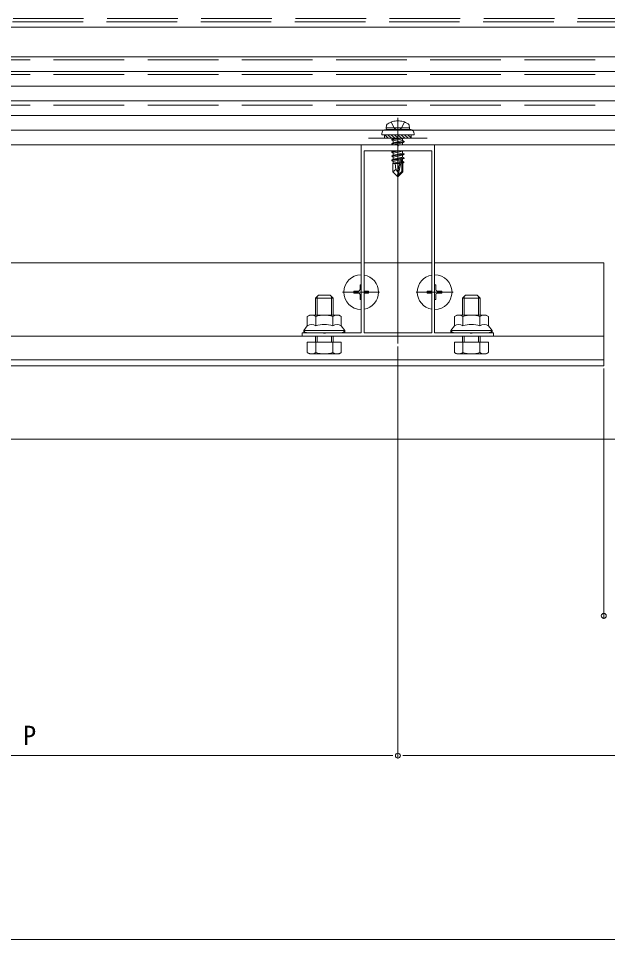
# Model space of a CAD drawing. Units: millimetres, scale not verified. Extents: x -990 to 990, y -1598 to 1604.
# Drawn here: x 121 to 321.3, y -1191.1 to -878.1 of the extents above; entities that cross this region are included whole.
import ezdxf
from ezdxf.enums import TextEntityAlignment as Align

# ---------------------------------------------------------------- set-up
doc = ezdxf.new("R2010")
doc.units = ezdxf.units.MM
doc.header["$LTSCALE"] = 8
doc.linetypes.add('CHAIN2', pattern=[12, 9, -1, 1, -1])
doc.linetypes.add('DASHED3', pattern=[4, 3, -1])
for name, color, linetype, lineweight in [('0-2_YKK_ZWAK', 2, 'Continuous', 9), ('0-3_YKK_11', 4, 'Continuous', 9), ('0-4_YKK_12', 7, 'Continuous', 9), ('0-5_YKK_13', 6, 'Continuous', 9)]:
    doc.layers.add(name, color=color, linetype=linetype, lineweight=lineweight)
doc.styles.add('ＭＳ ゴシック', font='')
doc.styles.get('ＭＳ ゴシック').set_extended_font_data('MS Gothic')

msp = doc.modelspace()

# ---------------------------------------------------------------- linework, layer by layer
at = {"layer": '0-2_YKK_ZWAK', "linetype": 'DASHED3'}
for p, q in [((431.205, -878.131), (-431.205, -878.131)), ((430.994, -879.331), (-430.994, -879.331)), ((445, -892.251), (-445, -892.251)), ((445, -897.131), (-445, -897.131)), ((445, -907.631), (-445, -907.631)), ((445, -921.131), (-445, -921.131))]:
    msp.add_line(p, q, dxfattribs=at)
at = {"layer": '0-2_YKK_ZWAK'}
for p, q in [((430.676, -881.131), (-430.676, -881.131)), ((250, -988.631), (250, -918.631)), ((237.5, -961.131), (12.5, -961.131)), ((261.5, -961.131), (238.5, -961.131)), ((320, -961.131), (262.5, -961.131)), ((320, -996.131), (320, -961.131)), ((320, -986.131), (-320, -986.131)), ((320, -994.131), (-320, -994.131)), ((320, -996.131), (-320, -996.131)), ((462.5, -1021.131), (-462.5, -1021.131))]:
    msp.add_line(p, q, dxfattribs=at)
at = {"layer": '0-3_YKK_11'}
for p, q in [((445, -891.131), (-445, -891.131)), ((445, -896.131), (-445, -896.131)), ((445, -901.131), (-445, -901.131)), ((445, -906.131), (-445, -906.131)), ((445, -911.131), (-445, -911.131)), ((445, -916.131), (-445, -916.131)), ((244.5, -917.331), (244.5, -917.631)), ((244.5, -917.631), (255.5, -917.631)), ((445, -921.131), (-445, -921.131)), ((237.15, -968.631), (237.5, -968.631)), ((237.15, -968.631), (237.15, -970.281)), ((262.5, -968.631), (262.85, -968.631)), ((262.85, -968.631), (262.85, -970.281)), ((228, -973.131), (222, -973.131)), ((222.54, -978.931), (222.54, -972.591)), ((227.46, -978.931), (227.46, -972.591)), ((235, -970.781), (235, -971.481)), ((235, -970.781), (236.65, -970.781)), ((235, -971.481), (236.65, -971.481)), ((237.15, -971.981), (237.15, -973.631)), ((238.5, -970.781), (240, -970.781)), ((238.5, -971.481), (240, -971.481)), ((240, -970.781), (240, -971.481)), ((260, -970.781), (260, -971.481)), ((260, -970.781), (261.5, -970.781)), ((260, -971.481), (261.5, -971.481)), ((262.85, -971.981), (262.85, -973.631)), ((263.35, -970.781), (265, -970.781)), ((263.35, -971.481), (265, -971.481)), ((265, -970.781), (265, -971.481)), ((278, -973.131), (272, -973.131)), ((272.54, -978.931), (272.54, -972.591)), ((277.46, -978.931), (277.46, -972.591)), ((237.15, -973.631), (237.5, -973.631)), ((262.5, -973.631), (262.85, -973.631)), ((220, -978.931), (219.226, -979.378)), ((219.226, -982.531), (219.226, -979.378)), ((225, -978.931), (220, -978.931)), ((222.113, -982.531), (222.113, -979.378)), ((225, -978.931), (230, -978.931)), ((227.887, -982.531), (227.887, -979.378)), ((230, -978.931), (230.774, -979.378)), ((230.774, -982.531), (230.774, -979.378)), ((270, -978.931), (269.226, -979.378)), ((269.226, -982.531), (269.226, -979.378)), ((275, -978.931), (270, -978.931)), ((272.113, -982.531), (272.113, -979.378)), ((275, -978.931), (280, -978.931)), ((277.887, -982.531), (277.887, -979.378)), ((280, -978.931), (280.774, -979.378)), ((280.774, -982.531), (280.774, -979.378)), ((218, -984.931), (218, -984.131)), ((225, -984.931), (218, -984.931)), ((225, -984.931), (232, -984.931)), ((232, -984.931), (232, -984.131)), ((268, -984.931), (268, -984.131)), ((275, -984.931), (268, -984.931)), ((275, -984.931), (282, -984.931)), ((282, -984.931), (282, -984.131))]:
    msp.add_line(p, q, dxfattribs=at)
at = {"layer": '0-3_YKK_11', "linetype": 'CHAIN2'}
for p, q in [((250, -911.931), (250, -932.831)), ((237.5, -977.431), (237.5, -964.831)), ((262.5, -977.431), (262.5, -964.831)), ((231.2, -971.131), (243.8, -971.131)), ((256.2, -971.131), (268.8, -971.131))]:
    msp.add_line(p, q, dxfattribs=at)
at = {"layer": '0-3_YKK_11', "linetype": 'DASHED3'}
for p, q in [((246, -915.331), (246.141, -914.528)), ((254, -915.331), (246, -915.331)), ((246, -915.331), (246.088, -915.831)), ((254, -915.831), (246, -915.831)), ((253.912, -915.831), (246.088, -915.831)), ((254, -915.331), (253.859, -914.528)), ((254, -915.331), (253.912, -915.831)), ((240, -918.831), (260, -918.831)), ((245.5, -917.631), (245.5, -918.831)), ((245.5, -918.734), (245.597, -918.831)), ((245.52, -917.631), (246.72, -918.831)), ((246.642, -917.631), (247.842, -918.831)), ((247.765, -917.631), (248.965, -918.831)), ((251.2, -918.831), (247.9, -919.381)), ((247.9, -919.281), (250.6, -918.831)), ((247.9, -919.281), (248.45, -918.963)), ((247.9, -919.281), (247.9, -919.381)), ((247.9, -919.381), (248.45, -919.698)), ((247.9, -920.681), (252.1, -919.981)), ((252.1, -920.081), (247.9, -920.781)), ((249.037, -918.831), (248.45, -918.963)), ((248.45, -918.831), (248.45, -918.963)), ((251.55, -919.663), (248.45, -920.363)), ((248.45, -919.698), (248.45, -920.363)), ((248.887, -917.631), (250.087, -918.831)), ((250.01, -917.631), (251.21, -918.831)), ((251.132, -917.631), (252.332, -918.831)), ((251.55, -918.998), (251.55, -919.663)), ((252.1, -919.981), (251.55, -919.663)), ((252.1, -919.981), (252.1, -920.081)), ((252.255, -917.631), (253.455, -918.831)), ((253.377, -917.631), (254.5, -918.753)), ((255.5, -917.631), (255.5, -917.331)), ((247.9, -920.681), (248.45, -920.363)), ((247.9, -920.681), (247.9, -920.781)), ((247.9, -920.781), (248.45, -921.098)), ((250.6, -923.131), (247.9, -923.581)), ((247.9, -923.481), (250, -923.131)), ((247.9, -923.481), (248.45, -923.163)), ((248.45, -921.098), (248.45, -921.131)), ((248.594, -923.131), (248.45, -923.163)), ((248.45, -923.131), (248.45, -923.163)), ((250.176, -921.374), (249.945, -921.426)), ((251.55, -920.398), (251.55, -921.063)), ((251.55, -923.198), (251.55, -923.863)), ((247.9, -923.481), (247.9, -923.581)), ((247.9, -923.581), (248.45, -923.898)), ((247.9, -924.881), (252.1, -924.181)), ((252.1, -924.281), (247.9, -924.981)), ((247.9, -924.881), (248.45, -924.563)), ((247.9, -924.881), (247.9, -924.981)), ((247.9, -924.981), (248.45, -925.298)), ((247.9, -926.281), (250.926, -925.777)), ((250.898, -925.881), (247.9, -926.381)), ((247.9, -926.281), (248.45, -925.963)), ((247.9, -926.281), (247.9, -926.381)), ((247.9, -926.381), (248.45, -926.698)), ((251.55, -923.863), (248.45, -924.563)), ((248.45, -923.898), (248.45, -924.563)), ((251.55, -925.263), (248.45, -925.963)), ((248.45, -925.298), (248.45, -925.963)), ((250.84, -926.159), (248.45, -926.698)), ((250.91, -925.824), (250, -930.209)), ((251.332, -925.708), (250.15, -931.407)), ((251.332, -925.709), (252.1, -925.581)), ((252.1, -925.681), (251.387, -925.8)), ((251.4, -925.879), (251.4, -930.157)), ((252.1, -924.181), (251.55, -923.863)), ((251.55, -924.598), (251.55, -925.263)), ((252.1, -925.581), (251.55, -925.263)), ((251.55, -925.998), (251.55, -926.663)), ((252.1, -924.181), (252.1, -924.281)), ((252.1, -925.581), (252.1, -925.681)), ((248.3, -927.431), (248.45, -927.363)), ((248.3, -927.431), (248.3, -930.281)), ((250.576, -927.431), (248.3, -927.431)), ((249.257, -929.478), (248.3, -930.281)), ((248.45, -926.698), (248.45, -927.363)), ((250.695, -926.856), (248.45, -927.363)), ((250.635, -927.148), (248.917, -927.431)), ((250.58, -927.415), (250.496, -927.431)), ((251.55, -926.663), (251.397, -926.698)), ((252, -926.923), (251.4, -927.022)), ((252, -927.139), (251.4, -927.255)), ((251.7, -927.431), (251.4, -927.431)), ((252, -926.923), (251.55, -926.663)), ((252, -927.139), (251.7, -927.312)), ((251.7, -927.312), (251.7, -930.281)), ((252, -926.923), (252, -927.139)), ((249.85, -931.831), (248.3, -930.281)), ((250, -930.209), (249.85, -931.831)), ((249.85, -931.831), (250.15, -931.831)), ((250, -930.209), (250, -931.831)), ((251.4, -930.157), (250.15, -931.407)), ((250.15, -931.831), (251.7, -930.281)), ((250.15, -931.407), (250.15, -931.831)), ((251.4, -930.157), (251.7, -930.281)), ((219.226, -988.131), (219.226, -991.684)), ((222, -988.131), (222, -986.131)), ((222.113, -988.131), (222.113, -991.684)), ((222.54, -988.131), (222.54, -986.131)), ((227.46, -988.131), (227.46, -986.131)), ((227.887, -988.131), (227.887, -991.684)), ((228, -988.131), (228, -986.131)), ((269.226, -988.131), (269.226, -991.684)), ((272, -988.131), (272, -986.131)), ((272.113, -988.131), (272.113, -991.684)), ((272.54, -988.131), (272.54, -986.131)), ((277.46, -988.131), (277.46, -986.131)), ((277.887, -988.131), (277.887, -991.684)), ((278, -988.131), (278, -986.131)), ((220, -992.131), (219.226, -991.684)), ((230, -992.131), (220, -992.131)), ((230, -992.131), (230.774, -991.684)), ((270, -992.131), (269.226, -991.684)), ((280, -992.131), (270, -992.131)), ((280, -992.131), (280.774, -991.684))]:
    msp.add_line(p, q, dxfattribs=at)
for points in [[(247.742, -913.336), (248.855, -915.568), (250, -916.177)], [(252.258, -913.336), (251.145, -915.568), (250, -916.177)], [(245.5, -918.831), (254.5, -918.831), (254.5, -917.631)], [(251.84, -918.831), (251.55, -918.998), (248.45, -919.698)], [(252.1, -920.081), (251.55, -920.398), (248.45, -921.098)], [(251.667, -923.131), (251.55, -923.198), (248.45, -923.898)], [(251.667, -921.131), (251.55, -921.063), (251.251, -921.131)], [(252.1, -924.281), (251.55, -924.598), (248.45, -925.298)], [(252.1, -925.681), (251.55, -925.998), (251.4, -926.032)], [(250, -930.209), (249.257, -929.478), (249.1, -927.431)], [(219.226, -988.131), (230.774, -988.131), (230.774, -991.684)], [(269.226, -988.131), (280.774, -988.131), (280.774, -991.684)]]:
    msp.add_lwpolyline(points, dxfattribs=at)
at = {"layer": '0-3_YKK_11'}
for points in [[(222, -978.931), (222, -973.131), (223, -972.131)], [(228, -978.931), (228, -973.131), (227, -972.131), (223, -972.131)], [(272, -978.931), (272, -973.131), (273, -972.131)], [(278, -978.931), (278, -973.131), (277, -972.131), (273, -972.131)], [(225, -984.131), (218, -984.131), (219.226, -982.531)], [(225, -984.131), (232, -984.131), (230.774, -982.531)], [(275, -984.131), (268, -984.131), (269.226, -982.531)], [(275, -984.131), (282, -984.131), (280.774, -982.531)]]:
    msp.add_lwpolyline(points, dxfattribs=at)
at = {"layer": '0-3_YKK_11', "linetype": 'DASHED3'}
for centre, radius, start, end in [((247.028, -914.685), 0.9, 122.05588, 170), ((250, -919.431), 6.5, 57.94412, 122.05588), ((252.972, -914.685), 0.9, 10, 57.94412), ((254, -917.331), 1.5, 0, 90), ((251.152, -925.879), 0.248, 0, 167.19096), ((220.67, -989.575), 2.556, 235.61575, 304.38425), ((225, -982.578), 9.553, 252.41205, 287.58795), ((229.33, -989.575), 2.556, 235.61575, 304.38425), ((270.67, -989.575), 2.556, 235.61575, 304.38425), ((275, -982.578), 9.553, 252.41205, 287.58795), ((279.33, -989.575), 2.556, 235.61575, 304.38425)]:
    msp.add_arc(centre, radius, start, end, dxfattribs=at)
at = {"layer": '0-3_YKK_11'}
for centre, radius, start, end in [((246, -917.331), 1.5, 90, 180), ((237.5, -971.131), 5.9, 90, 270), ((237.5, -971.131), 5.9, 279.75826, 80.24174), ((262.5, -971.131), 5.9, 99.75826, 260.24174), ((262.5, -971.131), 5.9, 270, 90), ((236.65, -970.281), 0.5, 270, 0), ((263.35, -970.281), 0.5, 180, 270), ((236.65, -971.981), 0.5, 0, 90), ((263.35, -971.981), 0.5, 90, 180), ((220.67, -981.487), 2.556, 55.61575, 124.38425), ((225, -988.484), 9.553, 90, 107.58795), ((225, -988.484), 9.553, 72.41205, 90), ((229.33, -981.487), 2.556, 55.61575, 124.38425), ((270.67, -981.487), 2.556, 55.61575, 124.38425), ((275, -988.484), 9.553, 90, 107.58795), ((275, -988.484), 9.553, 72.41205, 90), ((279.33, -981.487), 2.556, 55.61575, 124.38425), ((220.67, -984.64), 2.556, 55.61575, 124.38425), ((225, -991.638), 9.553, 90, 107.58795), ((225, -991.638), 9.553, 72.41205, 90), ((229.33, -984.64), 2.556, 55.61575, 124.38425), ((270.67, -984.64), 2.556, 55.61575, 124.38425), ((275, -991.638), 9.553, 90, 107.58795), ((275, -991.638), 9.553, 72.41205, 90), ((279.33, -984.64), 2.556, 55.61575, 124.38425)]:
    msp.add_arc(centre, radius, start, end, dxfattribs=at)
for centre, start_param, end_param in [((219.5, -984.131), 3.1415927, 4.712389), ((230.5, -984.131), 4.712389, 6.2831853), ((269.5, -984.131), 3.1415927, 4.712389), ((280.5, -984.131), 4.712389, 6.2831853)]:
    msp.add_ellipse(centre, major_axis=(1.5, 0), ratio=0.533333, start_param=start_param, end_param=end_param, dxfattribs=at)
at = {"layer": '0-4_YKK_12'}
msp.add_line((238.5, -923.131), (238.5, -984.931), dxfattribs=at)
for points in [[(282.5, -986.131), (217.5, -986.131), (217.5, -984.931), (224.542, -984.931), (224.725, -985.051), (225.275, -985.051), (225.458, -984.931), (237.5, -984.931), (237.5, -921.131), (249.542, -921.131), (249.725, -921.251), (250.275, -921.251), (250.458, -921.131), (262.5, -921.131), (262.5, -984.931), (274.542, -984.931), (274.725, -985.051), (275.275, -985.051), (275.458, -984.931), (282.5, -984.931)], [(238.5, -923.131), (238.5, -984.931), (261.5, -984.931), (261.5, -923.131)]]:
    msp.add_lwpolyline(points, close=True, dxfattribs=at)
at = {"layer": '0-5_YKK_13'}
for p, q in [((250, -989.631), (250, -1129.636)), ((250, -989.631), (250, -1129.636)), ((320, -997.131), (320, -1082.131)), ((3.4, -1128.636), (246.6, -1128.636)), ((248.3, -1128.636), (246.6, -1128.636)), ((251.7, -1128.636), (253.4, -1128.636)), ((496.6, -1128.636), (253.4, -1128.636)), ((-496.6, -1191.131), (496.6, -1191.131))]:
    msp.add_line(p, q, dxfattribs=at)
for centre, start, end in [((320, -1081.131), 0, 180), ((320, -1081.131), 180, 0), ((250, -1128.636), 0, 180), ((250, -1128.636), 0, 180), ((250, -1128.636), 180, 0), ((250, -1128.636), 180, 0)]:
    msp.add_arc(centre, 0.85, start, end, dxfattribs=at)

# ---------------------------------------------------------------- texts
at = {"layer": '0-5_YKK_13', "style": 'ＭＳ ゴシック'}
msp.add_text('P', height=6.598, dxfattribs=at).set_placement((122.6, -1127.036), align=Align.BOTTOM_LEFT)

doc.saveas('drawing.dxf')
